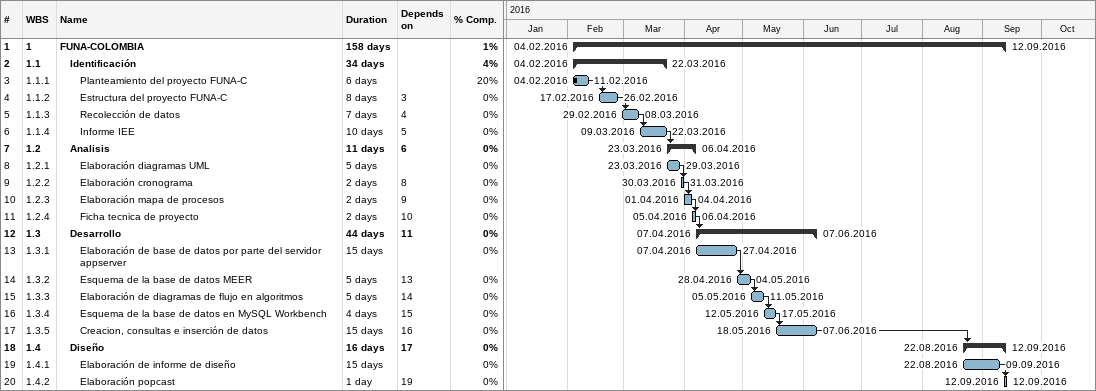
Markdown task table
| ID | WBS | Task | Duration | Start | Finish | Predecessors | % complete |
|---|---|---|---|---|---|---|---|
| 1 | 1 | **FUNA-COLOMBIA** | 158d | 2016-02-04 | 2016-09-12 |  | 1 |
| 2 | 1.1 | **Identificación** | 34d | 2016-02-04 | 2016-03-22 |  | 4 |
| 3 | 1.1.1 | Planteamiento del proyecto FUNA-C | 6d | 2016-02-04 | 2016-02-11 |  | 20 |
| 4 | 1.1.2 | Estructura del proyecto FUNA-C | 8d | 2016-02-17 | 2016-02-26 | 3 | 0 |
| 5 | 1.1.3 | Recolección de datos | 7d | 2016-02-29 | 2016-03-08 | 4 | 0 |
| 6 | 1.1.4 | Informe IEE | 10d | 2016-03-09 | 2016-03-22 | 5 | 0 |
| 7 | 1.2 | **Analisis** | 11d | 2016-03-23 | 2016-04-06 | 6 | 0 |
| 8 | 1.2.1 | Elaboración diagramas UML | 5d | 2016-03-23 | 2016-03-29 |  | 0 |
| 9 | 1.2.2 | Elaboración cronograma | 2d | 2016-03-30 | 2016-03-31 | 8 | 0 |
| 10 | 1.2.3 | Elaboración mapa de procesos | 2d | 2016-04-01 | 2016-04-04 | 9 | 0 |
| 11 | 1.2.4 | Ficha tecnica de proyecto | 2d | 2016-04-05 | 2016-04-06 | 10 | 0 |
| 12 | 1.3 | **Desarrollo** | 44d | 2016-04-07 | 2016-06-07 | 11 | 0 |
| 13 | 1.3.1 | Elaboración de base de datos por parte del servidor appserver | 15d | 2016-04-07 | 2016-04-27 |  | 0 |
| 14 | 1.3.2 | Esquema de la base de datos MEER | 5d | 2016-04-28 | 2016-05-04 | 13 | 0 |
| 15 | 1.3.3 | Elaboración de diagramas de flujo en algoritmos | 5d | 2016-05-05 | 2016-05-11 | 14 | 0 |
| 16 | 1.3.4 | Esquema de la base de datos en MySQL Workbench | 4d | 2016-05-12 | 2016-05-17 | 15 | 0 |
| 17 | 1.3.5 | Creacion, consultas e inserción de datos | 15d | 2016-05-18 | 2016-06-07 | 16 | 0 |
| 18 | 1.4 | **Diseño** | 16d | 2016-08-22 | 2016-09-12 | 17 | 0 |
| 19 | 1.4.1 | Elaboración de informe de diseño | 15d | 2016-08-22 | 2016-09-09 |  | 0 |
| 20 | 1.4.2 | Elaboración popcast | 1d | 2016-09-12 | 2016-09-12 | 19 | 0 |
